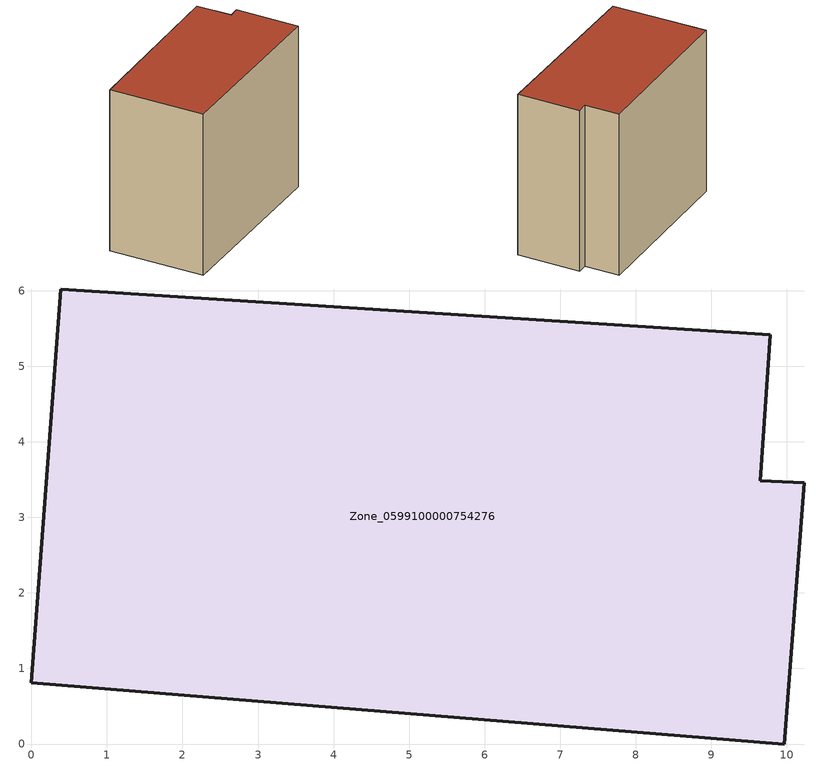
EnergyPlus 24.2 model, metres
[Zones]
Zone_0599100000754276
 floor ground (C_G): 0,0.81 0.39,6.02 9.78,5.42 9.64,3.49 10.23,3.46 9.96,0 z0
 wall outside (C_F): 9.96,0 10.23,3.46 9.64,3.49 9.78,5.42 0.39,6.02 0,0.81 9.96,0 z0:9.17
 roof outside (C_R): 0.39,6.02 0,0.81 9.96,0 10.23,3.46 9.64,3.49 9.78,5.42 z9.17
[BUILDING]
Pand.0599100000754276: North Axis=0; Terrain=City; Loads Convergence Tolerance Value=0.04; Temperature Convergence Tolerance Value=0.4; Solar Distribution=FullExterior; Maximum Number of Warmup Days=25; Minimum Number of Warmup Days=1
[Site:Location]
Rotterdam.The.Hague.AP_ZH_NLD Design_Conditions: Latitude=51.96; Longitude=4.45; Time Zone=1; Elevation=-4.5
[SITE:GROUNDTEMPERATURE:BUILDINGSURFACE]
18, 18, 18, 18, 18, 18, 18, 18, 18, 18, 18, 18
[MATERIAL] Thermal Absorptance=0.9; Solar Absorptance=0.7; Visible Absorptance=0.7
Name | Roughness | Thickness | Conductivity | Density | Specific Heat
G.TI.2006-2014 | MediumSmooth | 0.15 | 0.06 | 540 | 1210
F.TI.2006-2014 | Rough | 0.3 | 0.12 | 1920 | 840
R.TI.2006-2014 | MediumRough | 0.2 | 0.08 | 1500 | 1000
[CONSTRUCTION]
C_G: G.TI.2006-2014
C_F: F.TI.2006-2014
C_R: R.TI.2006-2014
[ZONE]
Zone_0599100000754276: Type=1; Multiplier=1; Ceiling Height=Autocalculate; Volume=Autocalculate; Floor Area=autocalculate; Part of Total Floor Area=Yes
[ZONEINFILTRATION:DESIGNFLOWRATE]
Infil_Zone_0599100000754276: Zone or ZoneList or Space or SpaceList=Zone_0599100000754276; Schedule=AlwaysOn; Design Flow Rate Calculation Method=Flow/Area; Flow Rate per Floor Area=0.0015; Constant Term Coefficient=1; Temperature Term Coefficient=0; Velocity Term Coefficient=0; Velocity Squared Term Coefficient=0
[HVACTEMPLATE:ZONE:IDEALLOADSAIRSYSTEM]
Zone_0599100000754276: Maximum Heating Supply Air Temperature=50; Minimum Cooling Supply Air Temperature=13; Maximum Heating Supply Air Humidity Ratio=0.0156; Minimum Cooling Supply Air Humidity Ratio=0.0077; Heating Limit=NoLimit; Cooling Limit=NoLimit; Dehumidification Control Type=ConstantSensibleHeatRatio; Cooling Sensible Heat Ratio=0.7; Dehumidification Setpoint=60; Humidification Control Type=None; Humidification Setpoint=30; Outdoor Air Method=None; Outdoor Air Flow Rate per Person=0.00944; Outdoor Air Flow Rate per Zone Floor Area=0; Outdoor Air Flow Rate per Zone=0; Demand Controlled Ventilation Type=None; Outdoor Air Economizer Type=NoEconomizer; Heat Recovery Type=None; Sensible Heat Recovery Effectiveness=0.7; Latent Heat Recovery Effectiveness=0.65
[ZONECONTROL:THERMOSTAT]
ThermostatControl_Zone_0599100000754276: Zone or ZoneList=Zone_0599100000754276; Control Type Schedule=DualSetpointControlType; Control 1=Thermostat_Zone_0599100000754276; Temperature Difference Between Cutout And Setpoint=0
[THERMOSTATSETPOINT:DUALSETPOINT]
Thermostat_Zone_0599100000754276: Heating Setpoint Temperature Schedule=HeatingSetpoint_Zone_0599100000754276; Cooling Setpoint Temperature Schedule=CoolingSetpoint_Zone_0599100000754276
[SCHEDULE:COMPACT]
HeatingSetpoint_Zone_0599100000754276: Through: 12/31, For: AllDays, Until: 24:00, 21
CoolingSetpoint_Zone_0599100000754276: Through: 12/31, For: AllDays, Until: 24:00, 24
DualSetpointControlType: Through: 12/31, For: AllDays, Until: 24:00, 4
AlwaysOn: Through: 12/31, For: AllDays, Until: 24:00, 1
